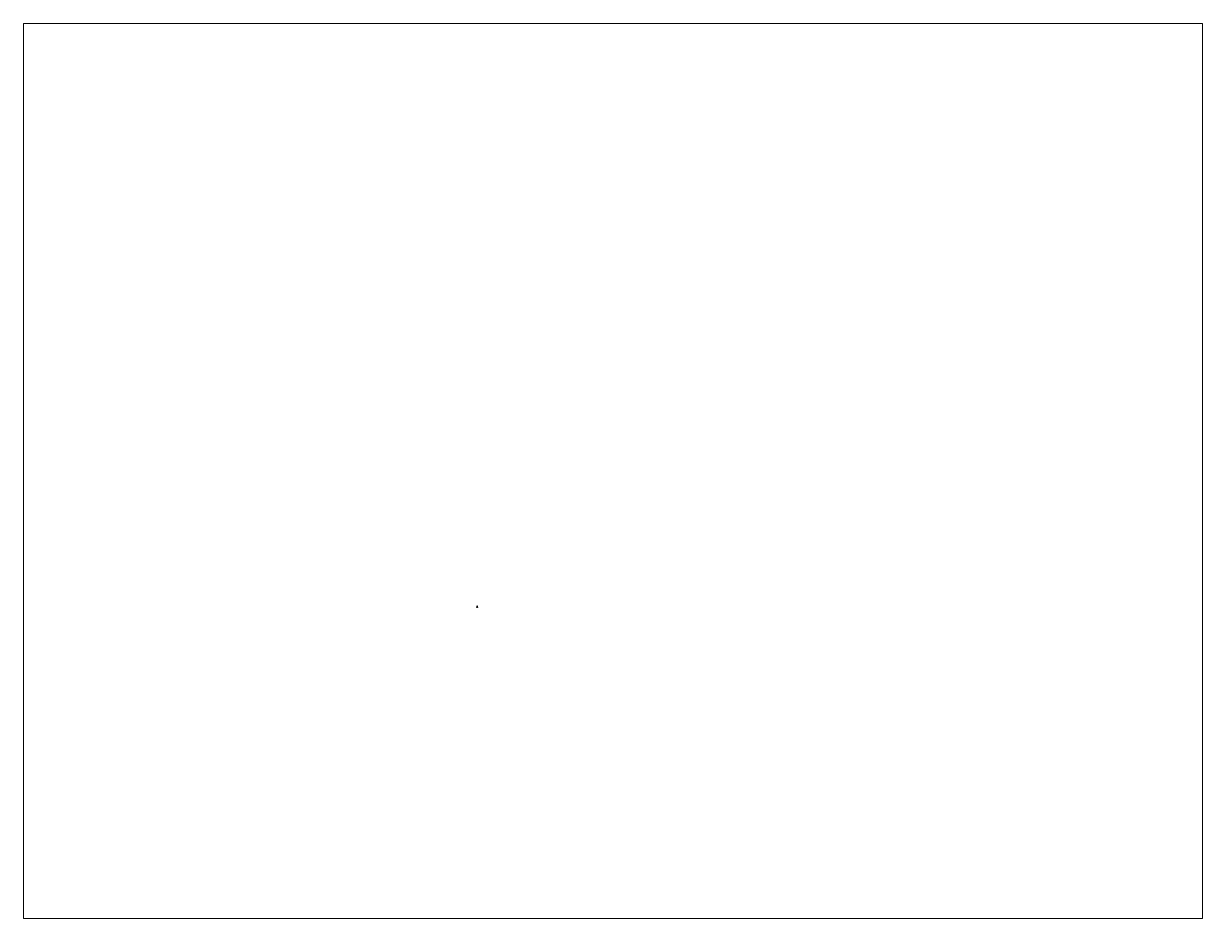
# Paper-space layout 'Layout2' of a CAD drawing. Extents: x 26 to 231, y 20 to 176.
# The model-space entities are those that its viewports show. They can reach past a viewport. Long polylines and large blocks are cut down to what shows.
import ezdxf

# ---------------------------------------------------------------- set-up
doc = ezdxf.new("R2010")
doc.units = 13
doc.layers.add('MAGNET', color=11, linetype='Continuous')

msp = doc.modelspace()

# ---------------------------------------------------------------- linework, layer by layer
at = {"layer": 'MAGNET'}
for points in [[(-470.1, -470), (-472.3, -470.2), (-471.3, -471.9), (-470, -470.1), (-470.1, -470)], [(-469.9, -469.9), (-469, -467.9), (-471, -467.9), (-470.1, -469.9), (-469.9, -469.9)], [(-470, -470.1), (-468.7, -471.9), (-467.7, -470.2), (-469.9, -470), (-470, -470.1)]]:
    msp.add_lwpolyline(points, dxfattribs=at)

psp = doc.layouts.new('Layout2')

# ---------------------------------------------------------------- viewports
at = {"layer": '0', "view_target_point": (-10, -10)}
psp.add_viewport(center=(128.5, 97.5), size=(205.6, 156), view_center_point=(0, 0), view_height=3030, dxfattribs=at)

doc.saveas('drawing.dxf')
